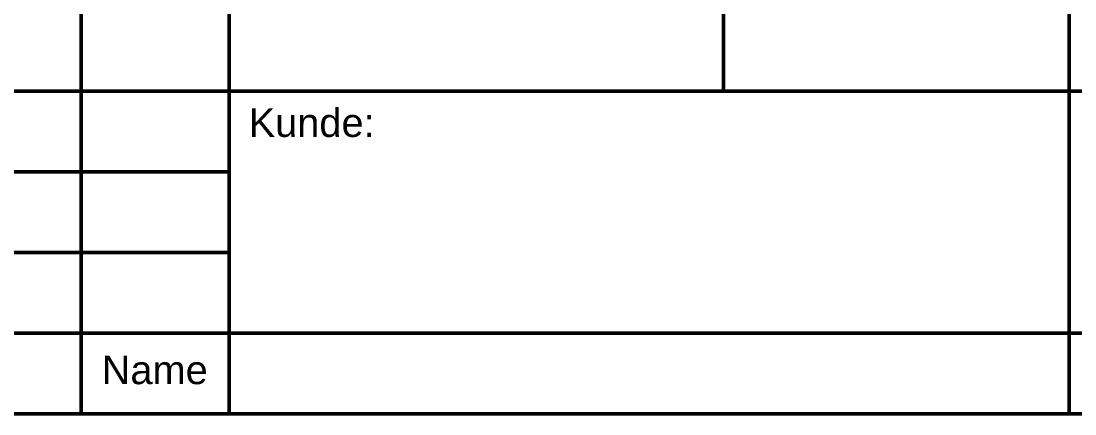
# Model space of a CAD drawing. Header units: millimetres. Extents: x 7 to 106, y 2 to 146.
# Drawn here: x 29.32 to 57.05, y 2.5 to 12.84 of the extents above; entities that cross this region are included whole.
import ezdxf
from ezdxf.enums import TextEntityAlignment as Align

# ---------------------------------------------------------------- set-up
doc = ezdxf.new("R2010")
doc.units = ezdxf.units.MM
doc.header["$LTSCALE"] = 0.5
for name, color, linetype, lineweight in [('Sichtbare Kanten(DIN)', 7, 'Continuous', 50), ('Skizziergeometrie(Meine-DIN)', 7, 'Continuous', 50), ('Symbole(Meine-DIN)', 7, 'Continuous', 25)]:
    doc.layers.add(name, color=color, linetype=linetype, lineweight=lineweight)
doc.styles.add('Aktuell-DIN', font='arial.ttf')
doc.styles.add('Aktuell-DIN-Meine-DIN', font='arial.ttf')
doc.styles.add('Textstil10', font='arial.ttf')
doc.styles.add('Textstil16', font='arial.ttf')
doc.styles.add('Textstil6', font='arial.ttf')
doc.styles.add('Textstil67', font='arial.ttf')
doc.styles.add('Textstil8', font='arial.ttf')
doc.styles.add('Textstil9', font='arial.ttf')

# ---------------------------------------------------------------- blocks, each defined once
blk = doc.blocks.new('Ränder Standardrahmen')
at = {"layer": 'Skizziergeometrie(Meine-DIN)', "flags": 128}
blk.add_lwpolyline([(15, 5), (15, 292), (205, 292), (205, 5), (15, 5)], dxfattribs=at)
blk = doc.blocks.new('Schriftfelder SFX-Schriftfeld')
at = {"layer": 'Sichtbare Kanten(DIN)'}
for p, q in [((154.6, 100), (154.6, 155.25)), ((198.8, 100), (198.8, 155.25)), ((146.8, 100), (146.8, 138.25)), ((180.6, 117), (180.6, 138.25)), ((100, 117), (154.6, 117)), ((154.6, 117), (290, 117)), ((100, 112.75), (154.6, 112.75)), ((154.6, 108.5), (100, 108.5)), ((100, 104.25), (154.6, 104.25)), ((154.6, 104.25), (198.8, 104.25)), ((198.8, 104.25), (290, 104.25)), ((100, 100), (290, 100))]:
    blk.add_line(p, q, dxfattribs=at)
at = {"layer": 'Symbole(Meine-DIN)', "color": 7, "insert": (155.615, 116.085), "char_height": 1.4986, "attachment_point": 1, "style": 'Aktuell-DIN-Meine-DIN'}
blk.add_mtext('\\fArial|b0|i0;\\H1.4986;Kunde:', dxfattribs=at)
at = {"layer": 'Symbole(Meine-DIN)', "color": 7, "insert": (150.675, 102.307), "char_height": 1.4986, "width": 7.64994, "attachment_point": 5, "style": 'Aktuell-DIN'}
blk.add_mtext('\\fArial|b0|i0;\\H1.4986;Name', dxfattribs=at)
at = {"layer": 'Symbole(Meine-DIN)', "color": 7}
for tag, height, style, p in [('KOMMENTAR', 2.5, 'Textstil67', (228.518, 142.888)), ('BEZEICHNUNG', 4.978, 'Textstil9', (200.988, 129.008)), ('PROJEKT', 2.489, 'Textstil16', (200.68, 121.011)), ('DATEINAME', 1.499, 'Textstil6', (254.315, 102.109))]:
    blk.add_attdef(tag, text='', height=height, dxfattribs=dict(at, style=style)).set_placement(p, align=Align.MIDDLE_LEFT)
for tag, height, style, p in [('AUTOR', 2.007, 'Textstil8', (189.692, 131.9)), ('ERSTELLUNGSDATUM', 2.007, 'Textstil8', (172.833, 131.852)), ('KONTROLLDATUM', 2.007, 'Textstil8', (172.803, 127.621)), ('KONTROLLIERT_VON', 2.007, 'Textstil8', (189.716, 127.608)), ('GENEHM.DAT._KONSTR.', 2.007, 'Textstil8', (172.746, 123.374)), ('KONSTR._GEN._VON', 2.007, 'Textstil8', (189.66, 123.388)), ('Blattnummer', 4.978, 'Textstil9', (282.107, 112.696)), ('BAUTEILNUMMER', 4.978, 'Textstil9', (228.371, 110.61)), ('Blattgröße', 2.489, 'Textstil10', (282.06, 106.373))]:
    blk.add_attdef(tag, text='', height=height, dxfattribs=dict(at, style=style)).set_placement(p, align=Align.MIDDLE_CENTER)
at = {"layer": 'Symbole(Meine-DIN)', "color": 7, "style": 'Textstil6'}
for tag, p in [('Datum1', (134.337, 107.042)), ('Konstrukteur_1', (147.394, 107.042)), ('Status_1', (103.134, 107.027)), ('Änderung_1', (108.154, 106.936))]:
    blk.add_attdef(tag, text='', height=1.499, dxfattribs=at).set_placement(p, align=Align.TOP_LEFT)

msp = doc.modelspace()

# ---------------------------------------------------------------- block references
at = {"xscale": 0.5, "yscale": 0.5, "zscale": 0.5}
for name, p in [('Ränder Standardrahmen', (0, 0)), ('Schriftfelder SFX-Schriftfeld', (-42.5, -47.5))]:
    msp.add_blockref(name, p, dxfattribs=at)

doc.saveas('drawing.dxf')
